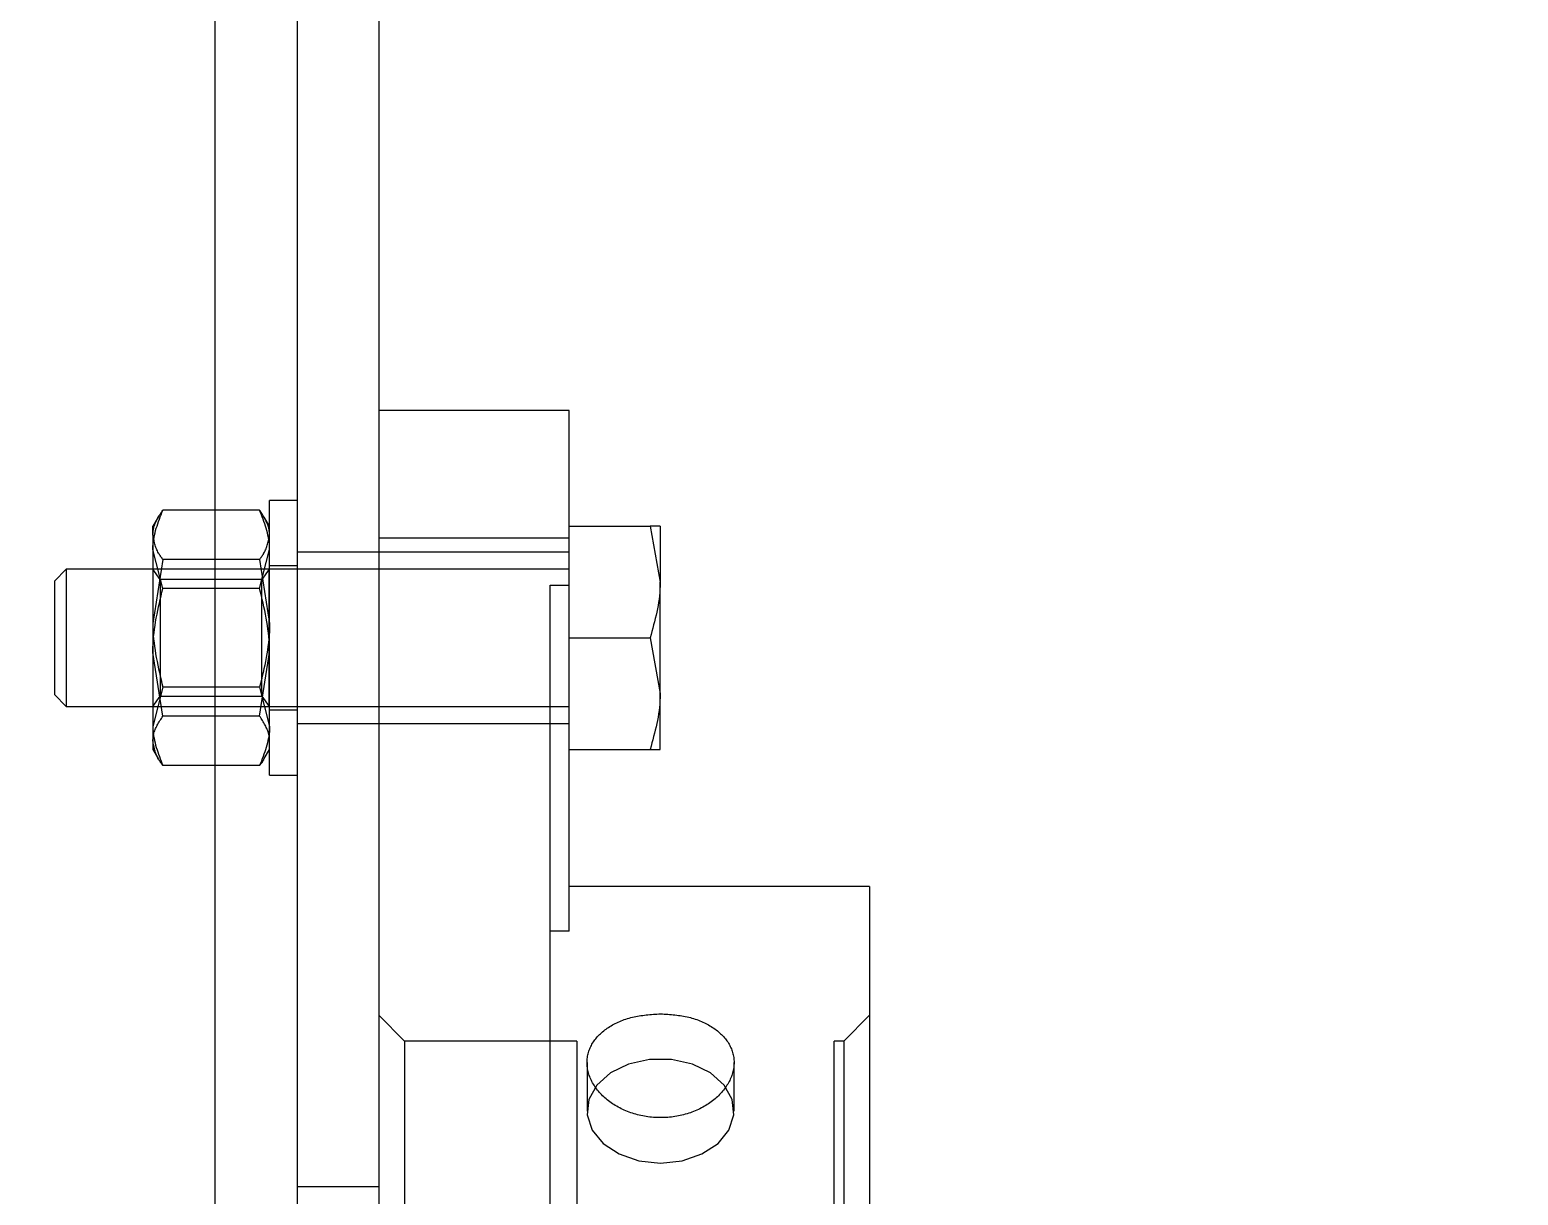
# Model space of a CAD drawing. Header units: metres. Extents: x 0 to 63075, y 0 to 44550.
# Drawn here: x 14163.9 to 14250.6, y 31268.5 to 31336.4 of the extents above; entities that cross this region are included whole.
import ezdxf

# ---------------------------------------------------------------- set-up
doc = ezdxf.new("R2010")
doc.units = ezdxf.units.M
doc.header["$LTSCALE"] = 75
doc.linetypes.add('HIDDEN2', pattern=[4.7625, 3.175, -1.5875])
for name, color, linetype in [('SDM', 7, 'Continuous'), ('SL1', 8, 'Continuous'), ('SL4', 4, 'Continuous'), ('ST1', 7, 'HIDDEN2')]:
    doc.layers.add(name, color=color, linetype=linetype)

# ---------------------------------------------------------------- blocks, each defined once
blk = doc.blocks.new('A$C52ce5e24')
at = {"layer": 'SL1'}
for radius, start, end in [(1221.5, 124.209852, 67.294357), (1158, 126.374154, 69.370009), (1150, 126.668292, 69.219881)]:
    blk.add_arc((6551.95, 10099.982), radius, start, end, dxfattribs=at)
blk = doc.blocks.new('A$Cb6dca9d5')
at = {"layer": 'SL4'}
for p, q in [((337.765, 4619.715), (337.765, 3669.713)), ((328.24, 4459.475), (328.24, 4614.715)), ((348.865, 4574.463), (337.765, 4574.463)), ((348.865, 4567.034), (348.865, 4574.463)), ((348.865, 4567.713), (353.584, 4567.713)), ((353.584, 4567.713), (354.165, 4564.463)), ((354.165, 4567.713), (354.165, 4564.463)), ((337.765, 4567.034), (348.865, 4567.034)), ((348.865, 4564.279), (348.865, 4567.034)), ((347.755, 4564.279), (348.865, 4564.279)), ((347.755, 4527.091), (347.755, 4564.279)), ((348.865, 4544.108), (348.865, 4564.279)), ((354.165, 4557.963), (354.165, 4564.463)), ((348.865, 4561.213), (353.584, 4561.213)), ((353.584, 4561.213), (354.165, 4557.963)), ((354.165, 4554.713), (354.165, 4557.963)), ((348.865, 4554.713), (353.584, 4554.713)), ((366.365, 4546.713), (348.865, 4546.713)), ((366.365, 4546.713), (366.365, 4476.713)), ((348.865, 4544.108), (347.755, 4544.108))]:
    blk.add_line(p, q, dxfattribs=at)
for points, knots in [([(354.165, 4567.713), (354.158, 4567.713), (354.129, 4567.713), (353.819, 4567.713), (353.584, 4567.713)], [0, 0, 0, 0, 0.241851, 1, 1, 1, 1]), ([(354.165, 4564.463), (354.164, 4564.385), (354.156, 4563.288), (353.86, 4562.212), (353.584, 4561.213)], [0, 0, 0, 0, 0.0702148, 1, 1, 1, 1]), ([(354.165, 4557.963), (354.164, 4557.885), (354.156, 4556.788), (353.86, 4555.712), (353.584, 4554.713)], [0, 0, 0, 0, 0.070215, 1, 1, 1, 1]), ([(353.584, 4554.713), (353.819, 4554.713), (354.129, 4554.713), (354.158, 4554.713), (354.165, 4554.713)], [0, 0, 0, 0, 0.758149, 1, 1, 1, 1])]:
    blk.add_open_spline(points, degree=3, knots=knots, dxfattribs=at)
at = {"layer": 'ST1'}
for p, q in [((333.003, 4669.713), (333.003, 3669.713)), ((331.403, 4553.213), (331.403, 4569.213)), ((333.003, 4569.213), (331.403, 4569.213)), ((324.912, 4568.249), (324.603, 4567.713)), ((330.822, 4568.654), (325.183, 4568.654)), ((331.403, 4567.713), (331.093, 4568.249)), ((324.603, 4567.217), (324.603, 4567.713)), ((324.603, 4567.217), (324.603, 4562.058)), ((325.183, 4564.087), (324.603, 4566.371)), ((330.822, 4564.087), (331.403, 4566.371)), ((337.765, 4567.034), (348.865, 4567.034)), ((325.183, 4565.779), (324.603, 4562.058)), ((330.822, 4565.779), (325.183, 4565.779)), ((330.822, 4565.779), (331.403, 4562.058)), ((337.765, 4566.213), (333.003, 4566.213)), ((348.865, 4566.213), (337.765, 4566.213)), ((319.556, 4565.213), (318.865, 4564.522)), ((319.556, 4565.213), (319.556, 4557.213)), ((348.865, 4565.213), (319.556, 4565.213)), ((325.023, 4564.613), (324.603, 4565.213)), ((331.377, 4565.213), (330.957, 4564.613)), ((331.377, 4564.907), (331.377, 4565.213)), ((331.403, 4565.213), (331.377, 4565.213)), ((331.377, 4557.213), (331.377, 4564.907)), ((333.003, 4565.413), (331.403, 4565.413)), ((318.865, 4564.522), (318.865, 4557.903)), ((325.023, 4564.613), (325.023, 4564.353)), ((330.957, 4564.613), (325.023, 4564.613)), ((325.023, 4564.353), (325.023, 4557.813)), ((330.822, 4564.087), (325.183, 4564.087)), ((330.957, 4557.813), (330.957, 4564.613)), ((324.603, 4562.058), (324.603, 4556.054)), ((325.183, 4556.646), (324.603, 4560.367)), ((330.822, 4556.646), (331.403, 4560.367)), ((318.865, 4557.903), (319.556, 4557.213)), ((325.183, 4558.338), (324.603, 4556.054)), ((324.603, 4557.213), (325.023, 4557.813)), ((325.023, 4557.813), (330.957, 4557.813)), ((330.822, 4558.338), (325.183, 4558.338)), ((330.822, 4558.338), (331.403, 4556.054)), ((330.957, 4557.813), (331.377, 4557.213)), ((319.556, 4557.213), (348.865, 4557.213)), ((331.377, 4557.213), (331.403, 4557.213)), ((331.403, 4557.013), (333.003, 4557.013)), ((324.603, 4556.054), (324.603, 4554.713)), ((330.822, 4556.646), (325.183, 4556.646)), ((333.003, 4556.213), (337.765, 4556.213)), ((337.765, 4556.213), (348.865, 4556.213)), ((324.603, 4554.713), (324.912, 4554.176)), ((331.093, 4554.176), (331.403, 4554.713)), ((330.822, 4553.771), (325.183, 4553.771)), ((331.403, 4553.213), (333.003, 4553.213)), ((339.265, 4537.713), (337.765, 4539.213)), ((366.365, 4539.213), (364.865, 4537.713)), ((339.265, 4537.713), (339.265, 4485.713)), ((349.315, 4537.713), (339.265, 4537.713)), ((349.315, 4537.713), (349.315, 4485.713)), ((364.315, 4485.713), (364.315, 4537.713)), ((364.865, 4537.713), (364.315, 4537.713)), ((364.865, 4537.713), (364.865, 4485.713)), ((349.906, 4536.461), (349.906, 4533.633)), ((358.472, 4533.633), (358.472, 4536.461)), ((337.765, 4529.213), (333.003, 4529.213))]:
    blk.add_line(p, q, dxfattribs=at)
at = {"layer": 'ST1', "flags": 128}
blk.add_lwpolyline([(354.189, 4530.604), (355.451, 4530.739), (356.601, 4531.131), (357.537, 4531.745), (358.176, 4532.526), (358.46, 4533.406), (358.364, 4534.307), (357.898, 4535.147), (357.102, 4535.853), (356.047, 4536.361), (354.827, 4536.628), (353.55, 4536.628), (352.33, 4536.361), (351.275, 4535.853), (350.479, 4535.147), (350.013, 4534.307), (349.918, 4533.406), (350.202, 4532.526), (350.84, 4531.745), (351.776, 4531.131), (352.926, 4530.739), (354.189, 4530.604)], dxfattribs=at)
at = {"layer": 'ST1'}
for points, knots in [([(324.603, 4567.217), (324.611, 4567.347), (324.643, 4567.834), (324.955, 4568.308), (325.183, 4568.654)], [0, 0, 0, 0, 0.268634, 1, 1, 1, 1]), ([(324.603, 4566.371), (324.603, 4566.425), (324.611, 4567.196), (324.908, 4567.952), (325.183, 4568.654)], [0, 0, 0, 0, 0.070215, 1, 1, 1, 1]), ([(331.403, 4567.217), (331.394, 4567.347), (331.362, 4567.834), (331.05, 4568.308), (330.822, 4568.654)], [0, 0, 0, 0, 0.2686336, 1, 1, 1, 1]), ([(331.403, 4566.371), (331.402, 4566.425), (331.394, 4567.196), (331.097, 4567.952), (330.822, 4568.654)], [0, 0, 0, 0, 0.0702148, 1, 1, 1, 1]), ([(325.183, 4565.779), (325.095, 4565.9), (324.755, 4566.368), (324.668, 4566.855), (324.603, 4567.217)], [0, 0, 0, 0, 0.257551, 1, 1, 1, 1]), ([(330.822, 4565.779), (330.91, 4565.9), (331.25, 4566.368), (331.337, 4566.855), (331.403, 4567.217)], [0, 0, 0, 0, 0.257551, 1, 1, 1, 1]), ([(324.603, 4560.367), (324.603, 4560.455), (324.611, 4561.711), (324.908, 4562.943), (325.183, 4564.087)], [0, 0, 0, 0, 0.070215, 1, 1, 1, 1]), ([(331.403, 4560.367), (331.402, 4560.455), (331.394, 4561.711), (331.097, 4562.943), (330.822, 4564.087)], [0, 0, 0, 0, 0.0702148, 1, 1, 1, 1]), ([(324.603, 4562.058), (324.603, 4561.97), (324.611, 4560.714), (324.908, 4559.482), (325.183, 4558.338)], [0, 0, 0, 0, 0.070215, 1, 1, 1, 1]), ([(331.403, 4562.058), (331.402, 4561.97), (331.394, 4560.714), (331.097, 4559.482), (330.822, 4558.338)], [0, 0, 0, 0, 0.0702148, 1, 1, 1, 1]), ([(324.603, 4555.208), (324.611, 4555.339), (324.643, 4555.826), (324.955, 4556.299), (325.183, 4556.646)], [0, 0, 0, 0, 0.268634, 1, 1, 1, 1]), ([(324.603, 4556.054), (324.603, 4556), (324.611, 4555.229), (324.908, 4554.473), (325.183, 4553.771)], [0, 0, 0, 0, 0.070215, 1, 1, 1, 1]), ([(331.403, 4555.208), (331.394, 4555.339), (331.362, 4555.826), (331.05, 4556.299), (330.822, 4556.646)], [0, 0, 0, 0, 0.2686336, 1, 1, 1, 1]), ([(331.403, 4556.054), (331.402, 4556), (331.394, 4555.229), (331.097, 4554.473), (330.822, 4553.771)], [0, 0, 0, 0, 0.0702148, 1, 1, 1, 1]), ([(325.183, 4553.771), (325.095, 4553.891), (324.755, 4554.36), (324.668, 4554.847), (324.603, 4555.208)], [0, 0, 0, 0, 0.257551, 1, 1, 1, 1]), ([(330.822, 4553.771), (330.924, 4553.89), (331.035, 4554.021), (331.075, 4554.157), (331.079, 4554.169)], [0, 0, 0, 0, 0.914803, 1, 1, 1, 1]), ([(354.189, 4539.304), (353.628, 4539.264), (352.505, 4539.184), (351.081, 4538.561), (350.129, 4537.633), (349.794, 4536.471), (350.129, 4535.251), (351.081, 4534.171), (352.505, 4533.425), (354.189, 4533.158), (355.872, 4533.425), (357.296, 4534.171), (358.248, 4535.251), (358.583, 4536.471), (358.248, 4537.633), (357.296, 4538.561), (355.872, 4539.184), (354.75, 4539.264), (354.189, 4539.304)], [0, 0, 0, 0, 0.06249, 0.125, 0.18751, 0.25, 0.31249, 0.375, 0.43751, 0.5, 0.56249, 0.625, 0.68751, 0.75, 0.81249, 0.875, 0.93751, 1, 1, 1, 1])]:
    blk.add_open_spline(points, degree=3, knots=knots, dxfattribs=at)

msp = doc.modelspace()

# ---------------------------------------------------------------- block references
at = {"layer": 'SDM'}
for name, p in [('A$C52ce5e24', (8259.513, 21551.5)), ('A$Cb6dca9d5', (13846.469, 26739.769))]:
    msp.add_blockref(name, p, dxfattribs=at)

doc.saveas('drawing.dxf')
